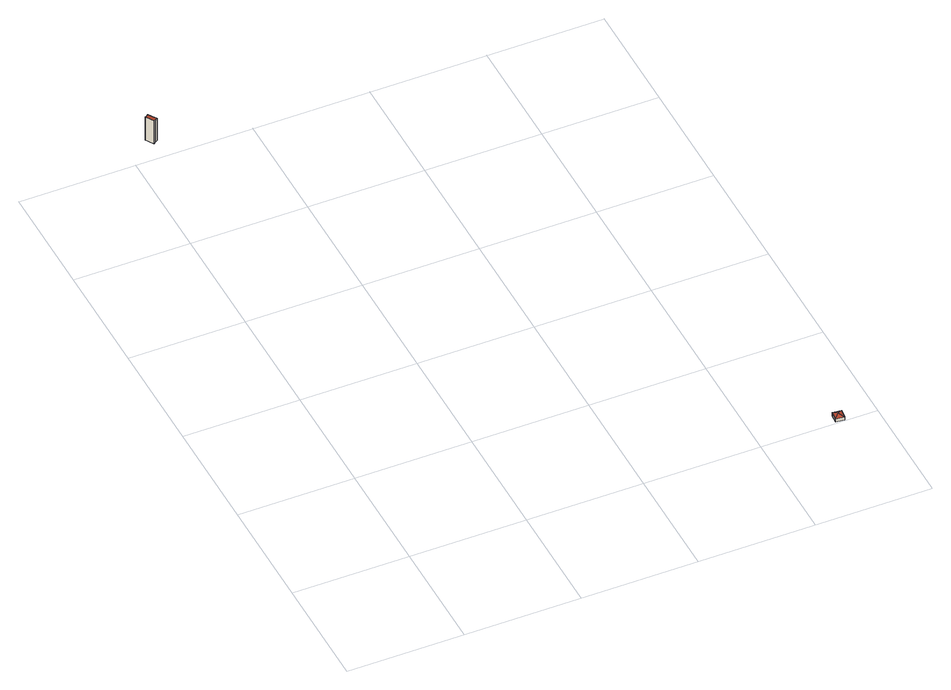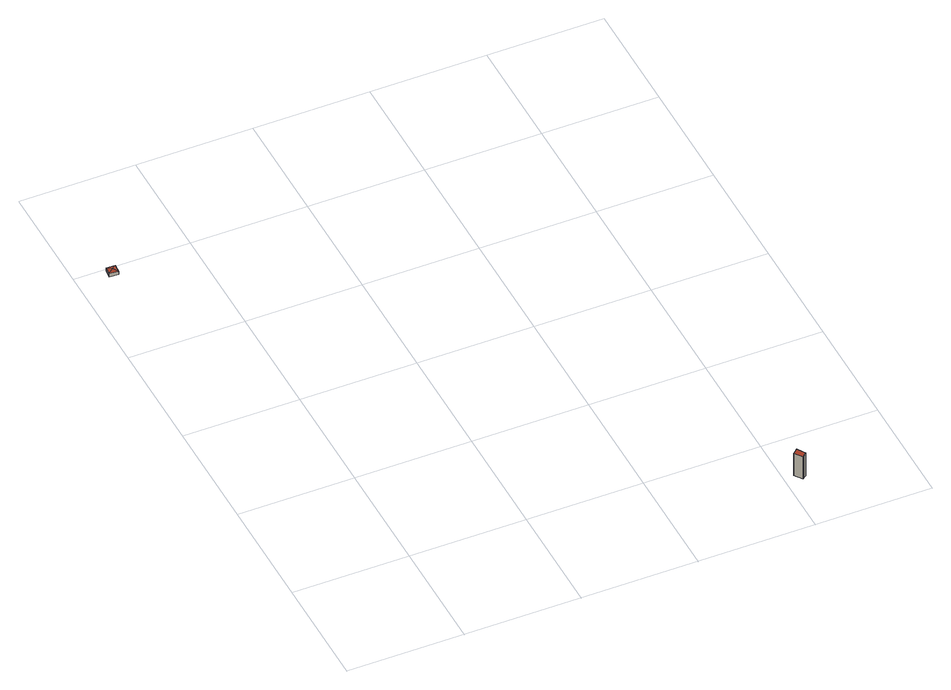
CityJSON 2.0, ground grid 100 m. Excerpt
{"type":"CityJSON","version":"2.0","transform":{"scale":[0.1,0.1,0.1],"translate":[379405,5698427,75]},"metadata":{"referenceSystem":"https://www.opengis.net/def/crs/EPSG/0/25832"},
"CityObjects":{
"building1":{"type":"Building","attributes":{"Gemeindeschluessel":"05911000","Geometrietyp2DReferenz":"3000","function":"31001_2729","roofType":"2100","measuredHeight":23.92,"storeysAboveGround":1},"geometry":[{"type":"Solid","lod":"2","boundaries":[[[[0,1,2,3]],[[4,5,1,0]],[[6,7,5,4]],[[8,9,7,6]],[[10,11,9,8]],[[3,2,11,10]],[[8,6,4,0,3,10]],[[1,5,7,9,11,2]]]],"semantics":{"surfaces":[{"type":"WallSurface"},{"type":"RoofSurface"},{"type":"GroundSurface"}],"values":[[0,0,0,0,0,0,1,2]]}}]},
"building2":{"type":"Building","attributes":{"Gemeindeschluessel":"05954036","Geometrietyp2DReferenz":"3000","function":"31001_3062","roofType":"3500","measuredHeight":4.61},"address":[{"country":"Germany","locality":"Witten","thoroughfareNumber":"2","thoroughfareName":"Schloßstraße"}],"geometry":[{"type":"Solid","lod":"2","boundaries":[[[[12,13,14,15]],[[16,17,13,12]],[[18,19,17,16]],[[15,14,19,18]],[[15,20,12]],[[12,20,16]],[[16,20,18]],[[18,20,15]],[[13,17,19,14]]]],"semantics":{"surfaces":[{"type":"WallSurface"},{"type":"RoofSurface"},{"type":"GroundSurface"}],"values":[[0,0,0,0,1,1,1,1,2]]}}]}
},
"vertices":[
[7,4842,631],[7,4842,392],[54,4772,392],[54,4772,631],[25,4855,626],[25,4855,392],[43,4867,622],[43,4867,392],[91,4798,622],[91,4798,392],[73,4786,626],[73,4786,392],
[3730,83,37],[3730,83,4],[3655,90,4],[3655,90,37],[3723,8,34],[3723,8,4],[3648,15,34],[3648,15,4],[3689,54,50]
]}
